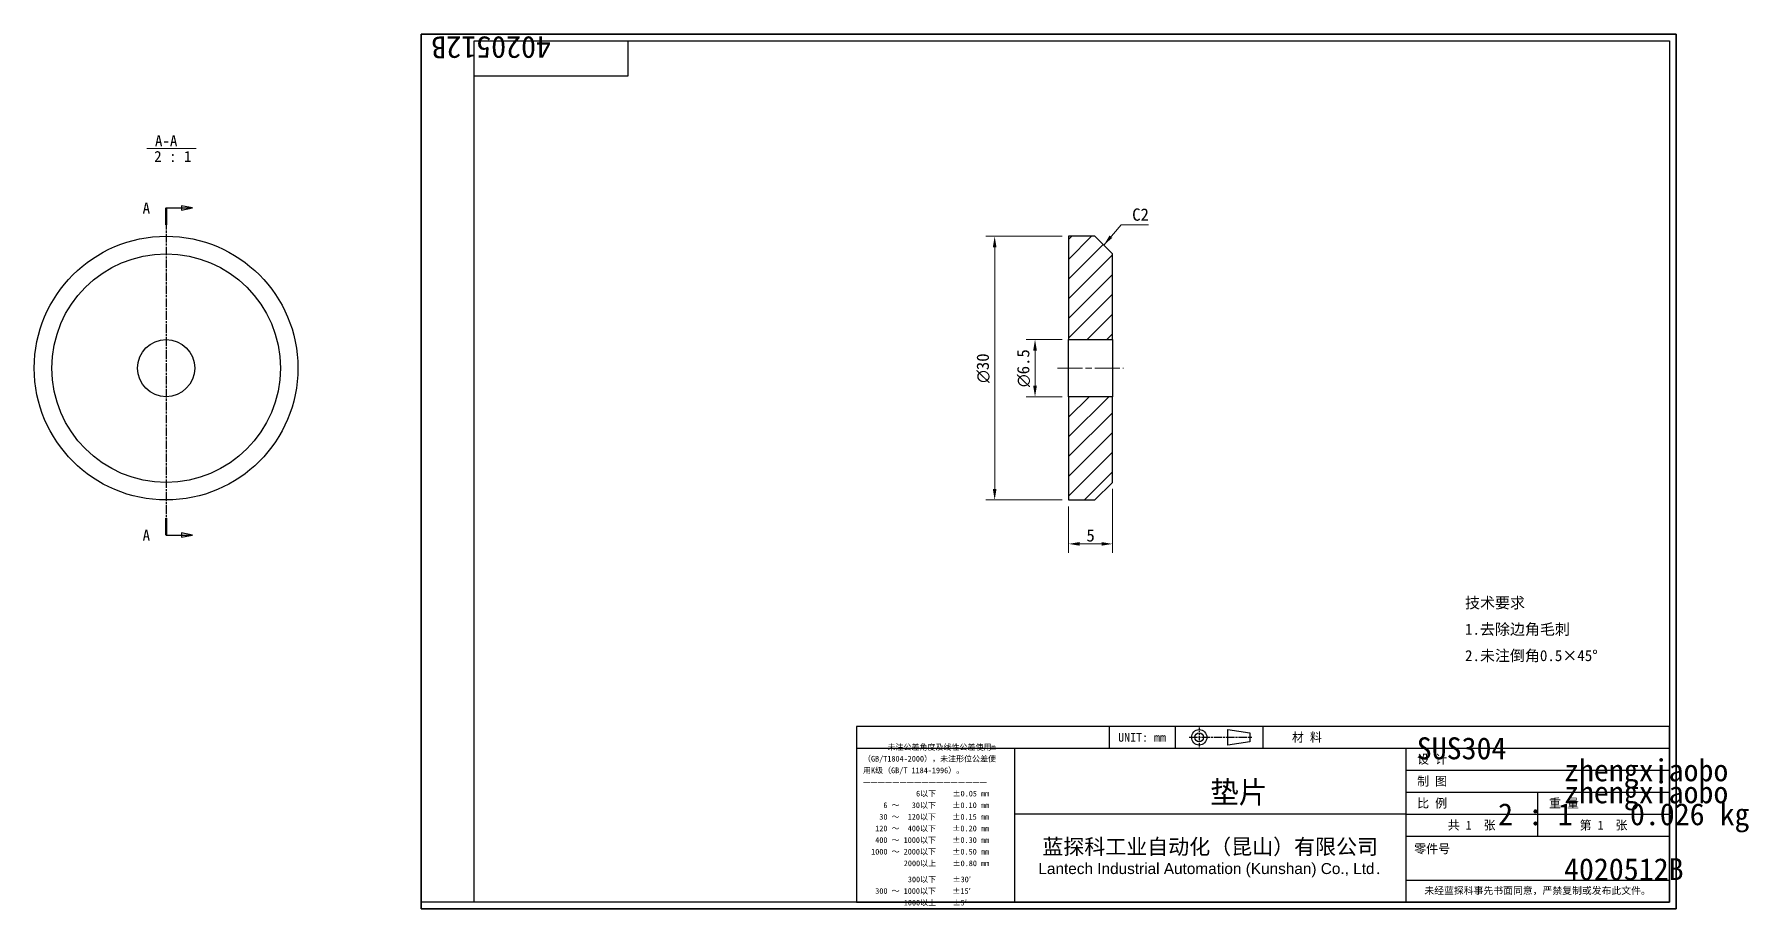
# Model space of a CAD drawing. Header units: millimetres. Extents: x -41 to 154, y 3 to 102.
import ezdxf
from ezdxf.enums import TextEntityAlignment as Align

# ---------------------------------------------------------------- set-up
doc = ezdxf.new("R2018")
doc.units = ezdxf.units.MM
doc.header["$LTSCALE"] = 0.5
doc.linetypes.add('CHAIN', pattern=[0.3543, 0.2362, -0.0295, 0.0591, -0.0295])
for name, color, linetype, lineweight in [('1', 7, 'Continuous', 18), ('剖面线 (ISO)', 7, 'Continuous', 18), ('可见 (ISO)', 7, 'Continuous', 25), ('图框 (ISO)', 7, 'Continuous', 35), ('标题 (ISO)', 7, 'Continuous', 25)]:
    doc.layers.add(name, color=color, linetype=linetype, lineweight=lineweight)
for name, color, linetype, lineweight, true_color in [('中心线 (ISO)', 1, 'CHAIN', 18, 0xff0000), ('剖切线 (ISO)', 7, 'CHAIN', 25, 0x008000), ('尺寸 (ISO)', 7, 'Continuous', 18, 0x008000), ('符号 (ISO)', 7, 'Continuous', 18, 0x008000)]:
    doc.layers.add(name, color=color, linetype=linetype, lineweight=lineweight, true_color=true_color)
doc.styles.add('HZ_33', font='simfang.ttf')
doc.styles.get("Standard").update_dxf_attribs({"font": 'simfang.ttf'})
doc.styles.add('文本样式164', font='SimSun.ttf')
doc.styles.add('最新国标', font='simfang.ttf')
doc.styles.add('注释文本 (ISO)', font='simfang.ttf')
doc.dimstyles.new('默认 (GB)', dxfattribs={"dimscale": 0.5, "dimtxt": 2.8, "dimasz": 2.5, "dimexe": 2, "dimexo": 1.5, "dimgap": 0.5, "dimtad": 1, "dimtoh": 1, "dimdsep": 46, "dimtxsty": '最新国标', "dimcen": 0.09, "dimdle": 10, "dimclrd": 256, "dimclre": 256, "dimclrt": 256, "dimaunit": 1, "dimadec": 3, "dimazin": 2, "dimtfac": 0.535714, "dimtmove": 0, "dimatfit": 3, "dimfxl": 0, "dimtolj": 1, "dimtzin": 0, "dimlwd": -1, "dimlwe": -1, "dimarcsym": 0})
doc.dimstyles.new('默认 (GB)$7', dxfattribs={"dimscale": 0.5, "dimtxt": 2.8, "dimasz": 2.5, "dimexe": 2, "dimexo": 1.5, "dimgap": 0.5, "dimtad": 1, "dimtoh": 1, "dimdsep": 46, "dimtxsty": '最新国标', "dimcen": 0.09, "dimdle": 10, "dimclrd": 256, "dimclre": 256, "dimclrt": 256, "dimaunit": 1, "dimadec": 3, "dimazin": 2, "dimtfac": 0.535714, "dimtmove": 0, "dimatfit": 3, "dimfxl": 0, "dimtolj": 1, "dimtzin": 0, "dimlwd": -1, "dimlwe": -1, "dimarcsym": 0})
pattern_1 = [(45, (0, 0), (-1.122532, 1.122532), [])]

# ---------------------------------------------------------------- blocks, each defined once
blk = doc.blocks.new('图框 最新国标')
at = {"layer": '图框 (ISO)'}
for p, q in [((6, 7), (6, 204.5)), ((6, 204.5), (291.5, 204.5)), ((291.5, 204.5), (291.5, 5.5)), ((6, 7), (6, 5.5)), ((6, 7), (6, 5.5)), ((291.5, 5.5), (6, 5.5))]:
    blk.add_line(p, q, dxfattribs=at)
at = {"layer": '图框 (ISO)', "color": 7, "linetype": 'Continuous', "lineweight": 25}
for p, q in [((18, 203), (290, 203)), ((18, 7), (18, 203)), ((18, 203), (290, 203)), ((53, 203), (53, 195)), ((290, 203), (290, 7)), ((290, 203), (290, 7)), ((53, 195), (18, 195)), ((290, 7), (6, 7)), ((290, 7), (18, 7))]:
    blk.add_line(p, q, dxfattribs=at)
at = {"layer": '图框 (ISO)', "lineweight": 30}
blk.add_attdef('零件代号', text='', height=2.5, rotation=180, dxfattribs=at).set_placement((35.5, 199), align=Align.MIDDLE_CENTER)
blk = doc.blocks.new('标题栏 最新国标')
at = {"layer": '标题 (ISO)'}
for p, q in [((381.98, -183.84), (196.98, -183.84)), ((196.98, -183.84), (196.98, -223.84)), ((254.48, -183.84), (254.48, -188.84)), ((269.48, -183.84), (269.48, -188.84)), ((281.48, -188.09), (281.48, -184.59)), ((281.48, -184.59), (286.48, -185.34)), ((286.48, -185.34), (286.48, -187.34)), ((289.48, -183.84), (289.48, -188.84)), ((381.98, -223.84), (381.98, -183.84)), ((383.48, -183.84), (383.48, -225.34)), ((196.98, -188.84), (381.98, -188.84)), ((232.98, -188.84), (232.98, -223.84)), ((286.48, -187.34), (281.48, -188.09)), ((321.98, -188.84), (321.98, -223.84)), ((321.98, -193.84), (381.98, -193.84)), ((321.98, -198.84), (381.98, -198.84)), ((351.98, -198.84), (351.98, -208.84)), ((321.98, -203.84), (232.98, -203.84)), ((321.98, -203.84), (381.98, -203.84)), ((321.98, -208.84), (381.98, -208.84)), ((321.98, -218.84), (381.98, -218.84)), ((196.98, -223.84), (381.98, -223.84)), ((383.48, -225.34), (196.98, -225.34))]:
    blk.add_line(p, q, dxfattribs=at)
at = {"layer": '标题 (ISO)', "linetype": 'CHAIN', "ltscale": 15.834605}
blk.add_line((272.73, -186.34), (286.98, -186.34), dxfattribs=at)
at = {"layer": '标题 (ISO)', "linetype": 'CHAIN', "ltscale": 5.000333}
blk.add_line((274.98, -184.09), (274.98, -188.59), dxfattribs=at)
at = {"layer": '标题 (ISO)'}
for radius in [1.75, 1]:
    blk.add_circle((274.98, -186.34), radius, dxfattribs=at)
at = {"layer": '1', "style": '文本样式164'}
for s, p in [('UNIT: mm', (261.98, -186.34)), ('材 料', (299.48, -186.34)), ('设 计', (327.98, -191.34)), ('制 图', (327.98, -196.34)), ('比 例', (327.98, -201.34)), ('重 量', (357.98, -201.34)), ('共 1  张', (336.98, -206.34)), ('第 1  张', (366.98, -206.34))]:
    blk.add_text(s, height=2, dxfattribs=at).set_placement(p, align=Align.MIDDLE_CENTER)
at = {"layer": '标题 (ISO)', "char_height": 2, "style": '注释文本 (ISO)'}
for s, insert, attachment_point, line_spacing_factor in [('\\pxsm1.22;\\fSimSun|b0|i0;{\\H1.3000;      未注公差角度及线性公差使用m\\P}\\fSimSun|b0|i0;{\\H1.3000;（GB/T1804-2000），未注形位公差使\\P}\\fSimSun|b0|i0;{\\H1.3000;用K级（GB/T 1184-1996）。\\P}\\fSimSun|b0|i0;{\\H1.3000;—————————————————\\P}\\fSimSun|b0|i0;{\\H1.3000;             6以下    ±0.05 mm\\P}\\fSimSun|b0|i0;{\\H1.3000;     6 ～   30以下    ±0.10 mm\\P}\\fSimSun|b0|i0;{\\H1.3000;    30 ～  120以下    ±0.15 mm\\P}\\fSimSun|b0|i0;{\\H1.3000;   120 ～  400以下    ±0.20 mm\\P}\\fSimSun|b0|i0;{\\H1.3000;   400 ～ 1000以下    ±0.30 mm\\P}\\fSimSun|b0|i0;{\\H1.3000;  1000 ～ 2000以下    ±0.50 mm\\P}\\fSimSun|b0|i0;{\\H1.3000;          2000以上    ±0.80 mm\\P}\\fSimSun|b0|i0;{\\H0.5000;\\P}\\fSimSun|b0|i0;{\\H1.3000;           300以下    ±30′\\P}\\fSimSun|b0|i0;{\\H1.3000;   300 ～ 1000以下    ±15′\\P}\\fSimSun|b0|i0;{\\H1.3000;          1000以上    ±5′}', (198.48, -206.34), 4, 1.075116), ('\\pxsm0.94;\\fMicrosoft YaHei|b0|i0;{\\H3.5000;蓝探科工业自动化（昆山）有限公司\\P}\\fArial|b0|i0;{\\H2.5000;Lantech Industrial Automation (Kunshan) Co., Ltd}\\fFangSong|b0|i0;{\\H2.5000;.}', (277.48, -213.84), 5, 0.978695)]:
    blk.add_mtext(s, dxfattribs=dict(at, insert=insert, attachment_point=attachment_point, line_spacing_factor=line_spacing_factor))
at = {"layer": '标题 (ISO)', "attachment_point": 5, "style": '注释文本 (ISO)'}
for s, insert, char_height in [('\\fFangSong|b0|i0;零件号', (327.98, -211.84), 2), ('\\fSimSun|b0|i0;{\\H1.6000;未经蓝探科事先书面同意，严禁复制或发布此文件。}', (351.98, -221.34), 1.6)]:
    blk.add_mtext(s, dxfattribs=dict(at, insert=insert, char_height=char_height))
at = {"layer": '标题 (ISO)', "lineweight": 30, "flags": 104}
for tag, height, p in [('材料', 2, (324.48, -186.34)), ('设计人', 2, (357.98, -191.34)), ('库存编号', 3.5, (277.48, -196.34)), ('设计人', 2, (357.98, -196.34)), ('视图比例', 2, (342.98, -201.34)), ('质量\\P3;', 2, (372.98, -201.34)), ('零件代号', 3.5, (357.98, -213.84))]:
    blk.add_attdef(tag, text='', height=height, dxfattribs=at).set_placement(p, align=Align.MIDDLE_CENTER)
blk = doc.blocks.new('二维转换剖视图0')
at = {"layer": '剖切线 (ISO)', "linetype": 'CHAIN', "ltscale": 16.602329}
blk.add_line((-52.07, 164.98), (-52.07, 90.52), dxfattribs=at)
at = {"layer": '剖切线 (ISO)', "linetype": 'Continuous', "lineweight": 50}
for p, q in [((-52.07, 164.98), (-52.07, 161.1)), ((-52.07, 94.4), (-52.07, 90.52))]:
    blk.add_line(p, q, dxfattribs=at)
at = {"layer": '剖切线 (ISO)', "linetype": 'Continuous'}
for p, q in [((-52.07, 164.98), (-48.57, 164.98)), ((-46.07, 164.98), (-48.57, 165.48)), ((-48.57, 165.48), (-48.57, 164.48)), ((-48.57, 164.98), (-46.07, 164.98)), ((-48.57, 164.48), (-46.07, 164.98)), ((-52.07, 90.52), (-48.57, 90.52)), ((-46.07, 90.52), (-48.57, 91.02)), ((-48.57, 91.02), (-48.57, 90.02)), ((-48.57, 90.52), (-46.07, 90.52)), ((-48.57, 90.02), (-46.07, 90.52))]:
    blk.add_line(p, q, dxfattribs=at)
at = {"layer": '剖切线 (ISO)', "linetype": 'Continuous', "flags": 128}
for points in [[(-48.57, 164.48), (-46.07, 164.98), (-48.57, 165.48), (-48.57, 164.48)], [(-48.57, 90.02), (-46.07, 90.52), (-48.57, 91.02), (-48.57, 90.02)]]:
    blk.add_lwpolyline(points, dxfattribs=at)
at = {"layer": '剖切线 (ISO)'}
for points in [[(-48.57, 164.48), (-46.07, 164.98), (-48.57, 165.48), (-48.57, 164.48)], [(-48.57, 90.02), (-46.07, 90.52), (-48.57, 91.02), (-48.57, 90.02)]]:
    blk.add_solid(points, dxfattribs=at)
at = {"layer": '剖切线 (ISO)', "char_height": 2.5, "attachment_point": 7, "style": 'HZ_33'}
for insert in [(-57.42, 163.71), (-57.42, 89.24)]:
    blk.add_mtext('A', dxfattribs=dict(at, insert=insert))
blk = doc.blocks.new('*D6')
at = {"layer": 'Defpoints', "color": 0, "transparency": 16777216}
for p in [(76.64, 67.51), (72.82, 61.01), (76.64, 61.01)]:
    blk.add_point(p, dxfattribs=at)
at = {"layer": '尺寸 (ISO)', "color": 116, "true_color": 0x00803f, "transparency": 16777216}
for p, q in [((75.89, 67.51), (71.82, 67.51)), ((72.82, 66.26), (72.82, 62.26)), ((75.89, 61.01), (71.82, 61.01))]:
    blk.add_line(p, q, dxfattribs=at)
for points in [[(72.61, 66.26), (73.03, 66.26), (72.82, 67.51)], [(72.61, 62.26), (73.03, 62.26), (72.82, 61.01)]]:
    blk.add_solid(points, dxfattribs=at)
at = {"layer": '尺寸 (ISO)', "transparency": 16777216, "insert": (71.52, 64.26), "char_height": 1.4, "attachment_point": 5, "rotation": 90, "style": '最新国标'}
blk.add_mtext('\\A1;{\\fAIGDT|b0|i0;\\ln}\\fFangSong|b0|i0;6.5', dxfattribs=at)
blk = doc.blocks.new('*D7')
at = {"layer": 'Defpoints', "color": 0, "transparency": 16777216}
for p in [(68.23, 79.26), (76.64, 79.26), (76.64, 49.26)]:
    blk.add_point(p, dxfattribs=at)
at = {"layer": '尺寸 (ISO)', "color": 116, "true_color": 0x00803f, "transparency": 16777216}
for p, q in [((75.89, 79.26), (67.23, 79.26)), ((68.23, 50.51), (68.23, 78.01)), ((75.89, 49.26), (67.23, 49.26))]:
    blk.add_line(p, q, dxfattribs=at)
for points in [[(68.02, 78.01), (68.44, 78.01), (68.23, 79.26)], [(68.02, 50.51), (68.44, 50.51), (68.23, 49.26)]]:
    blk.add_solid(points, dxfattribs=at)
at = {"layer": '尺寸 (ISO)', "transparency": 16777216, "insert": (66.92, 64.26), "char_height": 1.4, "attachment_point": 5, "rotation": 90, "style": '最新国标'}
blk.add_mtext('\\A1;\\fAIGDT|b0|i0;n\\fFangSong|b0|i0;30', dxfattribs=at)
blk = doc.blocks.new('*D8')
at = {"layer": 'Defpoints', "color": 0, "transparency": 16777216}
for p in [(81.64, 51.26), (76.64, 49.26), (81.64, 44.26)]:
    blk.add_point(p, dxfattribs=at)
at = {"layer": '尺寸 (ISO)', "color": 116, "true_color": 0x00803f, "transparency": 16777216}
for p, q in [((81.64, 50.51), (81.64, 43.26)), ((76.64, 48.51), (76.64, 43.26)), ((77.89, 44.26), (80.39, 44.26))]:
    blk.add_line(p, q, dxfattribs=at)
for points in [[(77.89, 44.47), (77.89, 44.06), (76.64, 44.26)], [(80.39, 44.47), (80.39, 44.06), (81.64, 44.26)]]:
    blk.add_solid(points, dxfattribs=at)
at = {"layer": '尺寸 (ISO)', "transparency": 16777216, "insert": (79.14, 45.22), "char_height": 1.4, "attachment_point": 5, "style": '最新国标'}
blk.add_mtext('\\A1;5', dxfattribs=at)

msp = doc.modelspace()

# ---------------------------------------------------------------- hatches: boundary and pattern name
at = {"layer": '剖面线 (ISO)'}
h = msp.add_hatch(dxfattribs=at)
h.set_pattern_fill('ANSI31', color=256, scale=12.7, style=0)
h.set_pattern_definition(pattern_1)
h.paths.add_polyline_path([(81.641, 77.264), (79.641, 79.264), (76.641, 79.264), (76.641, 67.514), (81.641, 67.514)])
h = msp.add_hatch(dxfattribs=at)
h.set_pattern_fill('ANSI31', color=256, scale=12.7, style=0)
h.set_pattern_definition(pattern_1)
h.paths.add_polyline_path([(79.641, 49.264), (81.641, 51.264), (81.641, 61.014), (76.641, 61.014), (76.641, 49.264)])

# ---------------------------------------------------------------- linework, layer by layer
at = {"layer": '中心线 (ISO)', "ltscale": 23.990969}
msp.add_line((75.391, 64.264), (82.891, 64.264), dxfattribs=at)
at = {"layer": '可见 (ISO)'}
for p, q in [((79.641, 79.264), (76.641, 79.264)), ((76.641, 79.264), (76.641, 67.514)), ((81.641, 77.264), (79.641, 79.264)), ((81.641, 67.514), (81.641, 77.264)), ((76.641, 67.514), (81.641, 67.514)), ((76.641, 61.014), (76.641, 67.514)), ((81.641, 67.514), (81.641, 61.014)), ((81.641, 61.014), (76.641, 61.014)), ((76.641, 61.014), (76.641, 49.264)), ((81.641, 51.264), (81.641, 61.014)), ((79.641, 49.264), (81.641, 51.264)), ((76.641, 49.264), (79.641, 49.264))]:
    msp.add_line(p, q, dxfattribs=at)
for radius in [15, 13, 3.25]:
    msp.add_circle((-26.034, 64.264), radius, dxfattribs=at)
at = {"layer": '符号 (ISO)'}
msp.add_line((-28.247, 89.252), (-22.633, 89.252), dxfattribs=at)

# ---------------------------------------------------------------- block references
ref = msp.add_blockref('图框 最新国标', (0, 0), dxfattribs=dict(xscale=0.5, yscale=0.5, zscale=0.5))
lines = msp.add_mtext('4020512B', dxfattribs={"layer": '图框 (ISO)', "insert": (17.75, 99.5), "char_height": 2.5, "attachment_point": 1, "rotation": 180})
ref.add_attrib('零件代号', '', (17.75, 99.5)).embed_mtext(lines)
ref = msp.add_blockref('标题栏 最新国标', (-45.991, 115.422), dxfattribs=dict(xscale=0.5, yscale=0.5, zscale=0.5))
lines = msp.add_mtext('4020512B', dxfattribs={"layer": '标题 (ISO)', "insert": (133, 8.5), "char_height": 2.5, "attachment_point": 1})
ref.add_attrib('零件代号', '', (133, 8.5), dxfattribs={"flags": 104}).embed_mtext(lines)
lines = msp.add_mtext('垫片', dxfattribs={"layer": '标题 (ISO)', "insert": (92.75, 17.25), "char_height": 2.5, "attachment_point": 1})
ref.add_attrib('库存编号', '', (92.75, 17.25), dxfattribs={"flags": 104}).embed_mtext(lines)
lines = msp.add_mtext('0.026 kg', dxfattribs={"layer": '标题 (ISO)', "insert": (140.5, 14.75), "char_height": 2.5, "attachment_point": 1})
ref.add_attrib('质量\\P3;', '', (140.5, 14.75), dxfattribs={"flags": 104}).embed_mtext(lines)
lines = msp.add_mtext('2 : 1', dxfattribs={"layer": '标题 (ISO)', "insert": (125.5, 14.75), "char_height": 2.5, "attachment_point": 1})
ref.add_attrib('视图比例', '', (125.5, 14.75), dxfattribs={"flags": 104}).embed_mtext(lines)
lines = msp.add_mtext('zhengxiaobo', dxfattribs={"layer": '标题 (ISO)', "insert": (133, 19.75), "char_height": 2.5, "attachment_point": 1})
ref.add_attrib('设计人', '', (133, 19.75), dxfattribs={"flags": 104}).embed_mtext(lines)
lines = msp.add_mtext('zhengxiaobo', dxfattribs={"layer": '标题 (ISO)', "insert": (133, 17.25), "char_height": 2.5, "attachment_point": 1})
ref.add_attrib('设计人', '', (133, 17.25), dxfattribs={"flags": 104}).embed_mtext(lines)
lines = msp.add_mtext('SUS304', dxfattribs={"layer": '标题 (ISO)', "insert": (116.25, 22.25), "char_height": 2.5, "attachment_point": 1})
ref.add_attrib('材料', '', (116.25, 22.25), dxfattribs={"flags": 104}).embed_mtext(lines)
at = {"layer": '剖切线 (ISO)', "xscale": 0.5, "yscale": 0.5, "zscale": 0.5}
msp.add_blockref('二维转换剖视图0', (0, 0), dxfattribs=at)

# ---------------------------------------------------------------- texts
at = {"layer": '符号 (ISO)'}
for s, insert, char_height, attachment_point, style in [('A-A ', (-27.304, 89.508), 1.25, 7, 'HZ_33'), (' 2 : 1', (-28.247, 87.702), 1.25, 7, 'HZ_33'), ('C2', (83.872, 82.436), 1.4, 1, '最新国标')]:
    msp.add_mtext(s, dxfattribs=dict(at, insert=insert, char_height=char_height, attachment_point=attachment_point, style=style))
at = {"layer": '符号 (ISO)', "insert": (121.742, 34.478), "char_height": 1.25, "width": 17.77778, "attachment_point": 4, "line_spacing_factor": 1.441304, "style": '注释文本 (ISO)'}
msp.add_mtext('\\fFangSong|b0|i0;{\\H1.2500;技术要求\\P}\\fFangSong|b0|i0;{\\H1.2500;1.去除边角毛刺\\P}\\fFangSong|b0|i0;{\\H1.2500;2.未注倒角0.5×45°\\P}', dxfattribs=at)

# ---------------------------------------------------------------- dimensions: what is measured, and where the dimension line sits
at = {"layer": '尺寸 (ISO)', "color": 116, "true_color": 0x00803f}
for base, p1, p2, angle, text, picture, middle in [((68.228, 79.264), (76.641, 49.264), (76.641, 79.264), 270, '\\fAIGDT|b0|i0;n\\fFangSong|b0|i0;<>', '*D7', (68.228, 64.264)), ((72.822, 61.014), (76.641, 67.514), (76.641, 61.014), 90, '{\\fAIGDT|b0|i0;\\ln}\\fFangSong|b0|i0;<>', '*D6', (72.822, 64.264))]:
    dim = msp.add_linear_dim(base=base, p1=p1, p2=p2, angle=angle, text=text, dimstyle='默认 (GB)', override={"dimgap": 0.5, "dimtoh": 0, "dimdec": 2, "dimtol": 0, "dimlim": 0, "dimtp": 0, "dimtm": 0, "dimtdec": 2, "dimtofl": 0, "dimatfit": 1}, dxfattribs=at)
    dim.commit()
    dim.dimension.update_dxf_attribs({"geometry": picture, "text_midpoint": middle, "dimtype": 160})
dim = msp.add_linear_dim(base=(81.641, 44.264), p1=(76.641, 49.264), p2=(81.641, 51.264), angle=180, dimstyle='默认 (GB)', override={"dimgap": 0.5, "dimtoh": 0, "dimdec": 2, "dimtol": 0, "dimlim": 0, "dimtp": 0, "dimtm": 0, "dimtdec": 2, "dimtofl": 0, "dimatfit": 1}, dxfattribs=at)
dim.commit()
dim.dimension.update_dxf_attribs({"geometry": '*D8', "text_midpoint": (79.141, 44.264), "dimtype": 160})

# ---------------------------------------------------------------- leaders
at = {"layer": '符号 (ISO)', "color": 116, "true_color": 0x00803f, "annotation_type": 0, "has_hookline": 1, "hookline_direction": 0, "text_width": 1.856}
msp.add_leader([(80.641, 78.264), (82.622, 80.586), (83.872, 80.586)], dimstyle='默认 (GB)$7', override={"dimgap": 0, "dimtad": 1}, dxfattribs=at)

doc.saveas('drawing.dxf')
